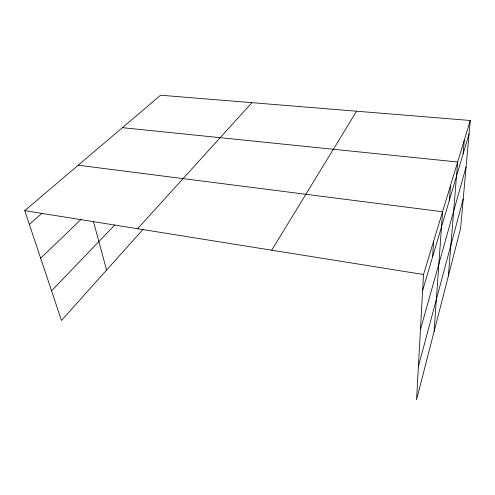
<?xml version="1.0" encoding="UTF-8"?>
<svg xmlns="http://www.w3.org/2000/svg" width="495" height="495" viewBox="0 0 495 495"><rect width="100%" height="100%" fill="white"/><g stroke="black" fill="none" stroke-linecap="round" stroke-linejoin="round"><path stroke-width="0.74" d="M470.25 120.489L423.51 274.515L416.543 399.781L460.579 228.436L470.25 120.489L160.59 95.219L24.75 210.647L61.467 320.5L143.061 229.315M432.624 256.769L433.614 241.207M434.09 331.502L442.555 211.749L78.21 165.219M449.398 200.172L450.518 185.514M448.383 275.888L457.652 162.001L122.407 127.667M463.091 153.97L464.273 140.196M418.386 366.603L463.209 199.058M420.447 329.583L466.086 166.951M422.619 290.528L469.056 133.848M271.736 250.204L356.592 111.214M137.616 228.727L251.924 102.675M51.554 290.85L114.76 225.015M40.658 258.235L81.062 219.396M29.335 224.377L41.933 213.277M24.75 210.647L423.51 274.515M93.444 221.525L106.58 270.084"/></g></svg>
